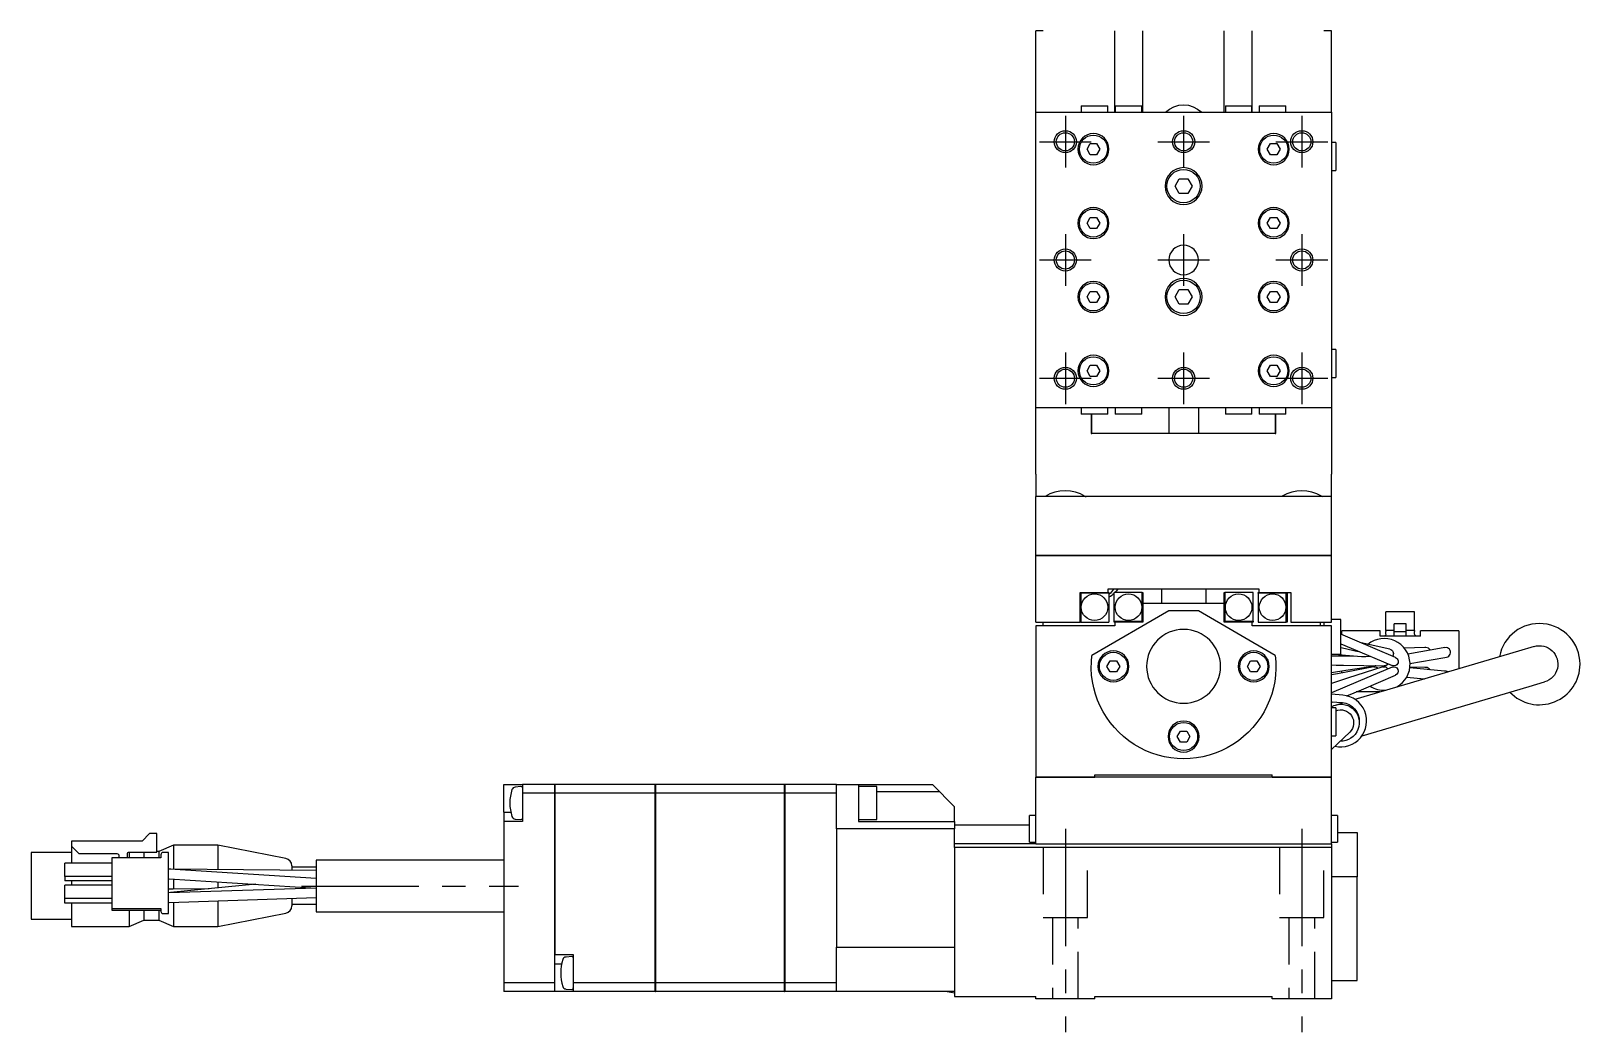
# Model space of a CAD drawing. Extents: x 0 to 847, y -8 to 672.
# Drawn here: x 202.4 to 412, y 206.6 to 342 of the extents above; entities that cross this region are included whole.
import ezdxf

# ---------------------------------------------------------------- set-up
doc = ezdxf.new("R2010")
doc.units = 0
doc.header["$LTSCALE"] = 0.5
doc.linetypes.add('CENTER', pattern=[50.8, 31.75, -6.35, 6.35, -6.35])
doc.linetypes.add('DASHED', pattern=[19.05, 12.7, -6.35])
for name, color, linetype in [('MSM_CENTER', 1, 'CENTER'), ('MSM_CONTINUOUS', 7, 'CONTINUOUS'), ('MSM_DASHED', 4, 'DASHED'), ('MSM_NARROW', 5, 'CONTINUOUS')]:
    doc.layers.add(name, color=color, linetype=linetype)

msp = doc.modelspace()

# ---------------------------------------------------------------- linework, layer by layer
at = {"layer": 'MSM_CENTER'}
for p, q in [((342.37, 330.55), (342.37, 323.55)), ((358.37, 330.55), (358.37, 323.55)), ((374.37, 330.55), (374.37, 323.55)), ((338.87, 327.05), (345.87, 327.05)), ((354.87, 327.05), (361.87, 327.05)), ((370.87, 327.05), (377.87, 327.05)), ((342.37, 314.55), (342.37, 307.55)), ((358.37, 314.55), (358.37, 307.55)), ((374.37, 314.55), (374.37, 307.55)), ((338.87, 311.05), (345.87, 311.05)), ((354.87, 311.05), (361.87, 311.05)), ((370.87, 311.05), (377.87, 311.05)), ((342.37, 298.55), (342.37, 291.55)), ((358.37, 298.55), (358.37, 291.55)), ((374.37, 298.55), (374.37, 291.55)), ((338.87, 295.05), (345.87, 295.05)), ((354.87, 295.05), (361.87, 295.05)), ((370.87, 295.05), (377.87, 295.05)), ((342.37, 234.05), (342.37, 206.56)), ((374.37, 234.05), (374.37, 206.56)), ((238.97, 226.31), (268.37, 226.31))]:
    msp.add_line(p, q, dxfattribs=at)
at = {"layer": 'MSM_CONTINUOUS'}
for p, q in [((338.37, 331.05), (338.37, 342.05)), ((339.37, 342.05), (338.37, 342.05)), ((349.07, 331.05), (349.07, 342.05)), ((352.87, 331.05), (352.87, 342.05)), ((363.87, 331.05), (363.87, 342.05)), ((367.67, 331.05), (367.67, 342.05)), ((378.37, 342.05), (377.37, 342.05)), ((378.37, 331.05), (378.37, 342.05)), ((344.52, 331.9), (348.12, 331.9)), ((344.52, 331.9), (344.52, 331.05)), ((348.12, 331.05), (348.12, 331.9)), ((349.12, 331.9), (352.72, 331.9)), ((349.12, 331.9), (349.12, 331.05)), ((352.72, 331.05), (352.72, 331.9)), ((364.02, 331.9), (367.62, 331.9)), ((364.02, 331.9), (364.02, 331.05)), ((367.62, 331.05), (367.62, 331.9)), ((368.62, 331.9), (372.22, 331.9)), ((368.62, 331.9), (368.62, 331.05)), ((372.22, 331.05), (372.22, 331.9)), ((338.37, 331.05), (378.37, 331.05)), ((338.37, 291.05), (338.37, 331.05)), ((378.37, 331.05), (378.37, 291.05)), ((345.3, 326.05), (345.73, 326.8)), ((345.73, 325.3), (345.3, 326.05)), ((345.73, 326.8), (346.6, 326.8)), ((346.6, 325.3), (345.73, 325.3)), ((346.6, 326.8), (347.03, 326.05)), ((347.03, 326.05), (346.6, 325.3)), ((369.7, 326.05), (370.13, 326.8)), ((370.13, 325.3), (369.7, 326.05)), ((370.13, 326.8), (371, 326.8)), ((371, 325.3), (370.13, 325.3)), ((371, 326.8), (371.43, 326.05)), ((371.43, 326.05), (371, 325.3)), ((378.97, 326.95), (378.37, 326.95)), ((378.97, 326.95), (378.97, 323.15)), ((378.37, 323.15), (378.97, 323.15)), ((357.21, 321.05), (357.79, 322.05)), ((357.79, 320.05), (357.21, 321.05)), ((357.79, 322.05), (358.94, 322.05)), ((358.94, 322.05), (359.52, 321.05)), ((359.52, 321.05), (358.94, 320.05)), ((358.94, 320.05), (357.79, 320.05)), ((345.3, 316.05), (345.73, 316.8)), ((345.73, 316.8), (346.6, 316.8)), ((346.6, 316.8), (347.03, 316.05)), ((369.7, 316.05), (370.13, 316.8)), ((370.13, 316.8), (371, 316.8)), ((371, 316.8), (371.43, 316.05)), ((345.73, 315.3), (345.3, 316.05)), ((346.6, 315.3), (345.73, 315.3)), ((347.03, 316.05), (346.6, 315.3)), ((370.13, 315.3), (369.7, 316.05)), ((371, 315.3), (370.13, 315.3)), ((371.43, 316.05), (371, 315.3)), ((345.3, 306.05), (345.73, 306.8)), ((345.73, 306.8), (346.6, 306.8)), ((346.6, 306.8), (347.03, 306.05)), ((357.21, 306.05), (357.79, 307.05)), ((357.79, 307.05), (358.94, 307.05)), ((358.94, 307.05), (359.52, 306.05)), ((369.7, 306.05), (370.13, 306.8)), ((370.13, 306.8), (371, 306.8)), ((371, 306.8), (371.43, 306.05)), ((345.73, 305.3), (345.3, 306.05)), ((346.6, 305.3), (345.73, 305.3)), ((347.03, 306.05), (346.6, 305.3)), ((357.79, 305.05), (357.21, 306.05)), ((358.94, 305.05), (357.79, 305.05)), ((359.52, 306.05), (358.94, 305.05)), ((370.13, 305.3), (369.7, 306.05)), ((371, 305.3), (370.13, 305.3)), ((371.43, 306.05), (371, 305.3)), ((378.97, 298.95), (378.37, 298.95)), ((378.97, 298.95), (378.97, 295.15)), ((345.3, 296.05), (345.73, 296.8)), ((345.73, 295.3), (345.3, 296.05)), ((345.73, 296.8), (346.6, 296.8)), ((346.6, 296.8), (347.03, 296.05)), ((347.03, 296.05), (346.6, 295.3)), ((369.7, 296.05), (370.13, 296.8)), ((370.13, 295.3), (369.7, 296.05)), ((370.13, 296.8), (371, 296.8)), ((371, 296.8), (371.43, 296.05)), ((371.43, 296.05), (371, 295.3)), ((346.6, 295.3), (345.73, 295.3)), ((371, 295.3), (370.13, 295.3)), ((378.37, 295.15), (378.97, 295.15)), ((378.37, 291.05), (338.37, 291.05)), ((338.37, 282.05), (338.37, 291.05)), ((344.52, 291.05), (344.52, 290.2)), ((348.12, 290.2), (344.52, 290.2)), ((345.87, 290.2), (345.87, 287.55)), ((345.95, 287.55), (345.95, 290.2)), ((348.12, 290.2), (348.12, 291.05)), ((349.12, 291.05), (349.12, 290.2)), ((352.72, 290.2), (349.12, 290.2)), ((352.72, 290.2), (352.72, 291.05)), ((356.37, 291.05), (356.37, 287.55)), ((360.37, 291.05), (360.37, 287.55)), ((364.02, 291.05), (364.02, 290.2)), ((367.62, 290.2), (364.02, 290.2)), ((367.62, 290.2), (367.62, 291.05)), ((368.62, 291.05), (368.62, 290.2)), ((372.22, 290.2), (368.62, 290.2)), ((370.78, 290.2), (370.78, 287.55)), ((370.87, 287.55), (370.87, 290.2)), ((372.22, 290.2), (372.22, 291.05)), ((378.37, 291.05), (378.37, 282.05)), ((345.87, 287.55), (345.95, 287.55)), ((356.37, 287.55), (345.95, 287.55)), ((360.37, 287.55), (356.37, 287.55)), ((370.78, 287.55), (360.37, 287.55)), ((370.78, 287.55), (370.87, 287.55)), ((338.37, 282.05), (338.37, 279.05)), ((378.37, 279.05), (378.37, 282.05)), ((338.37, 271.05), (338.37, 279.05)), ((378.37, 279.05), (338.37, 279.05)), ((339.62, 279.06), (339.54, 279.05)), ((345.07, 279.06), (345.19, 279.05)), ((371.57, 279.05), (371.54, 279.05)), ((371.7, 279.07), (371.57, 279.05)), ((377.04, 279.07), (377.19, 279.05)), ((378.37, 271.05), (378.37, 279.05)), ((338.37, 271.05), (378.37, 271.05)), ((338.37, 262.05), (338.37, 271.05)), ((378.37, 271.05), (338.37, 271.05)), ((378.37, 262.05), (378.37, 271.05)), ((348.17, 266.55), (368.57, 266.55)), ((348.17, 266.05), (348.17, 266.55)), ((355.37, 266.55), (355.37, 264.55)), ((361.37, 266.55), (361.37, 264.55)), ((368.57, 266.55), (368.57, 266.05)), ((344.37, 266.05), (348.17, 266.05)), ((344.37, 262.05), (344.37, 266.05)), ((344.37, 266.05), (344.47, 265.95)), ((344.47, 265.95), (344.47, 262.05)), ((348.27, 265.95), (344.47, 265.95)), ((348.17, 266.05), (348.27, 266.05)), ((348.27, 266.05), (348.27, 265.95)), ((348.27, 265.95), (348.27, 262.05)), ((352.77, 266.05), (348.97, 266.05)), ((348.97, 262.15), (348.97, 266.05)), ((352.77, 262.15), (352.77, 266.05)), ((352.77, 266.05), (352.87, 266.05)), ((352.87, 266.05), (352.87, 264.55)), ((352.87, 264.55), (352.87, 262.05)), ((363.87, 264.55), (352.87, 264.55)), ((363.87, 264.55), (363.87, 266.05)), ((363.87, 266.05), (363.97, 266.05)), ((363.87, 262.05), (363.87, 264.55)), ((363.97, 266.05), (363.97, 262.15)), ((367.77, 266.05), (363.97, 266.05)), ((367.77, 262.15), (367.77, 266.05)), ((368.47, 265.95), (368.47, 266.05)), ((368.47, 266.05), (368.57, 266.05)), ((372.27, 265.95), (368.47, 265.95)), ((368.47, 265.95), (368.47, 262.05)), ((368.57, 266.05), (372.87, 266.05)), ((372.27, 265.95), (372.37, 266.05)), ((372.27, 262.05), (372.27, 265.95)), ((372.37, 266.05), (372.37, 262.05)), ((372.87, 266.05), (372.87, 262.05)), ((356.37, 263.55), (345.95, 257.54)), ((348.97, 262.15), (352.77, 262.15)), ((348.97, 262.05), (348.97, 262.15)), ((352.87, 262.05), (352.77, 262.15)), ((360.37, 263.55), (356.37, 263.55)), ((370.78, 257.54), (360.37, 263.55)), ((363.97, 262.15), (363.87, 262.05)), ((363.97, 262.15), (367.77, 262.15)), ((367.77, 262.15), (367.77, 262.05)), ((379.67, 262.4), (378.37, 262.4)), ((379.67, 257.7), (379.67, 262.4)), ((385.76, 260.9), (385.76, 263.43)), ((389.62, 263.43), (385.76, 263.43)), ((389.62, 260.9), (389.62, 263.43)), ((338.37, 262.05), (344.37, 262.05)), ((338.37, 261.55), (338.37, 241.05)), ((349.07, 261.55), (338.37, 261.55)), ((339.37, 261.55), (339.37, 262.05)), ((344.47, 262.05), (344.37, 262.05)), ((344.47, 262.05), (348.27, 262.05)), ((349.07, 262.05), (348.97, 262.05)), ((349.07, 262.05), (349.07, 261.55)), ((352.87, 262.05), (349.07, 262.05)), ((367.67, 262.05), (363.87, 262.05)), ((367.77, 262.05), (367.67, 262.05)), ((367.67, 261.55), (367.67, 262.05)), ((378.37, 261.55), (367.67, 261.55)), ((368.47, 262.05), (372.27, 262.05)), ((372.37, 262.05), (372.27, 262.05)), ((372.87, 262.05), (378.37, 262.05)), ((376.87, 262.05), (376.87, 261.55)), ((377.37, 262.05), (377.37, 261.55)), ((378.37, 241.05), (378.37, 261.55)), ((381.53, 259.6), (379.67, 260.39)), ((379.77, 260.34), (379.77, 260.86)), ((384.96, 260.86), (379.77, 260.86)), ((384.96, 260.15), (384.96, 260.86)), ((390.42, 260.15), (384.96, 260.15)), ((386.86, 260.9), (385.76, 260.9)), ((385.76, 260.9), (385.76, 260.75)), ((385.76, 260.4), (385.76, 260.75)), ((388.51, 261.8), (386.86, 261.8)), ((386.86, 260.9), (386.86, 261.8)), ((386.86, 260.75), (386.86, 260.9)), ((386.86, 260.15), (386.86, 260.75)), ((388.51, 260.71), (386.86, 260.71)), ((388.51, 260.9), (388.51, 261.8)), ((389.62, 260.9), (388.51, 260.9)), ((388.51, 260.75), (388.51, 260.9)), ((388.51, 260.15), (388.51, 260.75)), ((389.62, 260.9), (389.62, 260.75)), ((389.62, 260.4), (389.62, 260.75)), ((390.42, 260.15), (390.42, 260.86)), ((395.62, 260.86), (390.42, 260.86)), ((395.62, 260.86), (395.62, 255.74)), ((379.67, 259.08), (381.06, 258.49)), ((379.7, 258.59), (380.63, 258.39)), ((380.63, 258.39), (382.02, 258.08)), ((381.06, 258.49), (386.58, 256.15)), ((387.05, 257.25), (381.53, 259.6)), ((403.71, 258.12), (381.54, 251.58)), ((386.29, 258.38), (382.39, 259.23)), ((391.04, 258.59), (388.24, 258.51)), ((393.51, 258.54), (388.73, 257.7)), ((391.16, 258.6), (391.04, 258.59)), ((393.73, 258.58), (393.51, 258.54)), ((405.82, 258.75), (403.71, 258.12)), ((348, 256.05), (348.43, 256.8)), ((348.43, 255.3), (348, 256.05)), ((348.43, 256.8), (349.3, 256.8)), ((349.3, 256.8), (349.73, 256.05)), ((349.73, 256.05), (349.3, 255.3)), ((367, 256.05), (367.43, 256.8)), ((367.43, 255.3), (367, 256.05)), ((367.43, 256.8), (368.3, 256.8)), ((368.3, 256.8), (368.73, 256.05)), ((368.73, 256.05), (368.3, 255.3)), ((378.37, 257.7), (379.67, 257.7)), ((379.03, 257.43), (378.37, 257.45)), ((378.37, 256.25), (379, 256.23)), ((378.88, 257.69), (380.27, 257.58)), ((379, 256.23), (380, 256.21)), ((380.03, 257.41), (379.03, 257.43)), ((384.1, 255.99), (379.19, 255.05)), ((379.77, 257.42), (379.77, 257.62)), ((380, 256.21), (385.5, 256.1)), ((383.78, 257.33), (380.03, 257.41)), ((380.27, 257.58), (382.98, 257.35)), ((380.34, 255.53), (384.3, 256.1)), ((385.33, 255.97), (380.57, 254.44)), ((386.58, 255.95), (381.98, 253.99)), ((393.69, 255.42), (388.99, 255.85)), ((391.04, 255.9), (389, 255.96)), ((389.01, 256.42), (393.74, 257.26)), ((391.18, 255.9), (391.04, 255.9)), ((393.74, 257.26), (393.95, 257.3)), ((349.3, 255.3), (348.43, 255.3)), ((368.3, 255.3), (367.43, 255.3)), ((378.37, 255.24), (380.34, 255.53)), ((379.19, 255.05), (378.37, 254.89)), ((380.57, 254.44), (378.37, 253.73)), ((381.98, 253.99), (378.37, 252.46)), ((379.77, 255.16), (379.77, 255.45)), ((382.45, 252.89), (387.05, 254.85)), ((388.56, 254.59), (390.97, 254.37)), ((393.9, 255.4), (393.69, 255.42)), ((394.18, 255.31), (393.9, 255.4)), ((405.12, 253.33), (407.23, 253.95)), ((378.37, 252.47), (378.46, 252.5)), ((379.94, 252.13), (378.37, 252.27)), ((378.46, 252.5), (378.5, 252.52)), ((380.47, 252.05), (382.45, 252.89)), ((384.91, 252.58), (381.72, 252.58)), ((382.52, 246.66), (405.12, 253.33)), ((378.37, 251.27), (379.85, 251.14)), ((378.37, 251.16), (378.58, 251.25)), ((378.97, 250.45), (378.37, 250.45)), ((378.93, 250.81), (379.98, 251.12)), ((378.97, 250.45), (378.97, 246.65)), ((357.5, 246.55), (357.93, 247.3)), ((357.93, 245.8), (357.5, 246.55)), ((357.93, 247.3), (358.8, 247.3)), ((358.8, 245.8), (357.93, 245.8)), ((358.8, 247.3), (359.23, 246.55)), ((359.23, 246.55), (358.8, 245.8)), ((378.37, 246.65), (378.97, 246.65)), ((378.38, 244.8), (380.85, 247.15)), ((378.37, 244.78), (378.38, 244.8)), ((346.37, 241.35), (370.37, 241.35)), ((346.37, 241.05), (346.37, 241.35)), ((370.37, 241.05), (370.37, 241.35)), ((266.37, 240.05), (268.87, 240.05)), ((266.37, 236.3), (266.37, 240.05)), ((268.66, 239.78), (267.89, 239.71)), ((273.26, 240.05), (268.87, 240.05)), ((268.87, 240.05), (268.87, 238.89)), ((273.26, 238.89), (273.26, 240.05)), ((286.87, 240.05), (273.27, 240.05)), ((273.27, 240.05), (273.27, 238.89)), ((286.87, 238.89), (286.87, 240.05)), ((286.87, 240.04), (286.88, 240.04)), ((304.37, 240.05), (286.88, 240.05)), ((286.88, 240.05), (286.88, 238.89)), ((304.37, 238.89), (304.37, 240.05)), ((304.37, 240.04), (304.38, 240.04)), ((311.37, 240.05), (304.38, 240.05)), ((304.38, 240.05), (304.38, 238.89)), ((311.37, 240.05), (314.37, 240.05)), ((311.37, 234.05), (311.37, 240.05)), ((314.37, 240.05), (314.37, 235.05)), ((314.37, 240.05), (324.37, 240.05)), ((316.87, 239.8), (314.37, 239.8)), ((316.87, 237.55), (316.87, 239.8)), ((325.37, 239.05), (316.87, 239.05)), ((325.37, 239.05), (324.37, 240.05)), ((326.37, 238.05), (325.37, 239.05)), ((338.37, 241.05), (346.37, 241.05)), ((338.37, 232.05), (338.37, 241.05)), ((346.37, 241.05), (338.37, 241.05)), ((370.37, 241.05), (346.37, 241.05)), ((370.37, 241.05), (378.37, 241.05)), ((378.37, 241.05), (370.37, 241.05)), ((378.37, 232.05), (378.37, 241.05)), ((273.26, 238.89), (268.87, 238.89)), ((268.87, 238.89), (268.87, 235.05)), ((273.26, 213.2), (273.26, 238.89)), ((286.87, 238.89), (273.27, 238.89)), ((273.27, 238.89), (273.27, 217.05)), ((286.87, 213.2), (286.87, 238.89)), ((286.87, 238.89), (286.88, 238.89)), ((304.37, 238.89), (286.88, 238.89)), ((286.88, 238.89), (286.88, 213.2)), ((304.37, 213.2), (304.37, 238.89)), ((304.37, 238.89), (304.38, 238.89)), ((311.37, 238.89), (304.38, 238.89)), ((304.38, 238.89), (304.38, 213.2)), ((316.87, 235.3), (316.87, 237.55)), ((326.37, 238.05), (327.37, 237.05)), ((327.37, 235.05), (327.37, 237.05)), ((266.37, 236.3), (267.31, 236.3)), ((266.37, 236.3), (266.37, 235.05)), ((268.87, 235.05), (266.37, 235.05)), ((266.37, 235.05), (266.37, 213.2)), ((267.89, 235.38), (268.66, 235.32)), ((314.37, 235.3), (316.87, 235.3)), ((314.37, 235.05), (327.37, 235.05)), ((327.37, 235.05), (327.37, 234.05)), ((337.52, 232.25), (337.52, 235.85)), ((338.37, 235.85), (337.52, 235.85)), ((379.22, 235.85), (378.37, 235.85)), ((379.22, 235.85), (379.22, 234.05)), ((218.42, 233.43), (217.4, 232.41)), ((219.42, 233.43), (218.42, 233.43)), ((219.42, 230.9), (219.42, 233.43)), ((327.37, 234.05), (311.37, 234.05)), ((311.37, 234.05), (311.37, 218.05)), ((337.52, 234.55), (327.37, 234.55)), ((327.37, 231.55), (327.37, 234.05)), ((379.22, 234.05), (379.22, 232.25)), ((379.22, 233.55), (381.87, 233.55)), ((381.87, 233.55), (381.87, 227.54)), ((202.37, 230.85), (202.37, 221.85)), ((207.87, 230.85), (202.37, 230.85)), ((207.86, 232.41), (207.86, 231.71)), ((217.4, 232.41), (207.86, 232.41)), ((207.86, 231.71), (208.86, 230.71)), ((207.87, 231.7), (207.87, 229.42)), ((208.86, 230.71), (213.99, 230.71)), ((215.42, 230.4), (215.42, 230.75)), ((215.57, 230.9), (219.42, 230.9)), ((215.66, 230.9), (215.66, 230.15)), ((217.66, 230.9), (217.66, 230.15)), ((219.66, 231), (219.42, 231)), ((221.66, 231.85), (219.66, 231)), ((219.66, 231), (219.66, 230.15)), ((220.97, 230.86), (220.25, 230.86)), ((220.97, 222.58), (220.97, 230.86)), ((221.66, 231.85), (221.66, 228.56)), ((227.67, 231.85), (221.66, 231.85)), ((227.67, 231.85), (227.67, 228.55)), ((236.86, 230.04), (227.67, 231.85)), ((338.37, 232.05), (327.37, 232.05)), ((327.37, 231.55), (327.37, 211.35)), ((378.37, 231.55), (327.37, 231.55)), ((337.52, 232.25), (338.37, 232.25)), ((338.37, 232.05), (378.37, 232.05)), ((378.37, 232.25), (379.22, 232.25)), ((378.37, 232.05), (378.37, 231.55)), ((378.37, 231.55), (378.37, 211.05)), ((213.32, 229.42), (206.97, 229.42)), ((206.97, 227.62), (206.97, 229.42)), ((219.95, 230.15), (213.32, 230.15)), ((213.32, 230.15), (213.32, 223.29)), ((214.27, 230.43), (214.27, 230.4)), ((214.27, 230.4), (214.27, 230.15)), ((215.42, 230.15), (215.42, 230.4)), ((219.95, 230.56), (219.95, 230.15)), ((221.17, 228.59), (220.96, 228.6)), ((221.11, 228.6), (220.97, 228.6)), ((221.3, 228.6), (221.11, 228.6)), ((240.97, 227.35), (221.17, 228.59)), ((240.97, 228.44), (221.3, 228.6)), ((237.67, 229.06), (237.67, 228.47)), ((240.97, 228.85), (237.67, 228.85)), ((240.97, 229.81), (240.97, 226.31)), ((266.37, 229.81), (240.97, 229.81)), ((213.32, 227.62), (206.97, 227.62)), ((206.97, 227.62), (206.97, 227.02)), ((213.32, 227.02), (206.97, 227.02)), ((207.87, 227.02), (207.87, 226.42)), ((220.97, 227.3), (221.09, 227.29)), ((220.97, 227.29), (221.09, 227.28)), ((221.09, 227.29), (240.95, 226.05)), ((221.09, 227.28), (221.75, 227.25)), ((232.81, 226.56), (221.25, 225.43)), ((221.66, 227.25), (221.66, 225.89)), ((227.67, 226.88), (227.67, 226.05)), ((381.87, 227.54), (378.37, 227.54)), ((381.87, 213.55), (381.87, 227.54)), ((206.97, 224.62), (206.97, 226.42)), ((213.32, 226.42), (206.97, 226.42)), ((206.97, 224.02), (206.97, 224.62)), ((213.32, 224.62), (206.97, 224.62)), ((221.63, 225.9), (220.97, 225.9)), ((221.25, 225.43), (220.97, 225.41)), ((221.04, 225.4), (220.97, 225.4)), ((240.95, 226.05), (221.04, 225.4)), ((221.08, 224.1), (240.97, 224.75)), ((226.49, 225.94), (221.63, 225.9)), ((237.67, 224.64), (237.67, 223.64)), ((240.97, 226.31), (240.97, 222.81)), ((213.32, 224.02), (206.97, 224.02)), ((207.87, 224.02), (207.87, 220.85)), ((213.32, 223.29), (219.95, 223.29)), ((213.32, 223.29), (213.32, 223.19)), ((213.32, 223.19), (213.32, 223.04)), ((213.32, 223.04), (219.95, 223.04)), ((215.66, 223.04), (215.66, 220.85)), ((217.66, 223.04), (217.66, 221.7)), ((219.66, 223.04), (219.66, 221.7)), ((219.95, 223.29), (219.95, 222.88)), ((220.25, 222.58), (220.97, 222.58)), ((220.97, 224.1), (221.08, 224.1)), ((221.66, 224.12), (221.66, 220.85)), ((227.67, 224.32), (227.67, 220.85)), ((227.67, 220.85), (236.86, 222.66)), ((237.67, 223.85), (240.97, 223.85)), ((240.97, 222.81), (266.37, 222.81)), ((202.37, 221.85), (207.87, 221.85)), ((207.87, 220.85), (215.66, 220.85)), ((215.66, 220.85), (217.66, 221.7)), ((217.66, 221.7), (219.66, 221.7)), ((219.66, 221.7), (221.66, 220.85)), ((221.66, 220.85), (227.67, 220.85)), ((311.37, 218.05), (327.37, 218.05)), ((311.37, 212.05), (311.37, 218.05)), ((273.27, 217.05), (275.77, 217.05)), ((275.55, 216.78), (274.78, 216.71)), ((275.77, 217.05), (275.77, 213.2)), ((273.27, 215.8), (274.2, 215.8)), ((273.27, 212.05), (273.27, 215.8)), ((273.26, 213.2), (266.37, 213.2)), ((266.37, 213.2), (266.37, 212.05)), ((273.26, 212.05), (266.37, 212.05)), ((273.26, 212.05), (273.26, 213.2)), ((275.77, 212.05), (273.27, 212.05)), ((274.78, 212.38), (275.55, 212.32)), ((286.87, 213.2), (275.77, 213.2)), ((275.77, 213.2), (275.77, 212.05)), ((286.87, 212.05), (275.77, 212.05)), ((286.87, 213.21), (286.88, 213.21)), ((286.87, 212.05), (286.87, 213.2)), ((286.87, 212.06), (286.88, 212.06)), ((304.37, 213.2), (286.88, 213.2)), ((286.88, 213.2), (286.88, 212.05)), ((304.37, 212.05), (286.88, 212.05)), ((304.37, 213.21), (304.38, 213.21)), ((304.37, 212.05), (304.37, 213.2)), ((304.37, 212.06), (304.38, 212.06)), ((311.37, 213.2), (304.38, 213.2)), ((304.38, 213.2), (304.38, 212.05)), ((311.37, 212.05), (304.38, 212.05)), ((327.37, 212.05), (311.37, 212.05)), ((326.38, 212.05), (327.37, 211.84)), ((378.37, 213.55), (381.87, 213.55)), ((327.37, 211.35), (338.37, 211.35)), ((338.37, 211.05), (338.37, 211.35)), ((346.37, 211.05), (338.37, 211.05)), ((346.37, 211.35), (370.37, 211.35)), ((346.37, 211.05), (346.37, 211.35)), ((370.37, 211.05), (370.37, 211.35)), ((378.37, 211.05), (370.37, 211.05))]:
    msp.add_line(p, q, dxfattribs=at)
for centre, radius in [((342.37, 327.05), 1.23), ((346.17, 326.05), 1.9), ((358.37, 327.05), 1.23), ((370.57, 326.05), 1.9), ((374.37, 327.05), 1.23), ((358.37, 321.05), 2.25), ((346.17, 316.05), 1.9), ((370.57, 316.05), 1.9), ((342.37, 311.05), 1.23), ((374.37, 311.05), 1.23), ((358.37, 306.05), 2.25), ((346.17, 306.05), 1.9), ((370.57, 306.05), 1.9), ((346.17, 296.05), 1.9), ((370.57, 296.05), 1.9), ((342.37, 295.05), 1.23), ((358.37, 295.05), 1.23), ((374.37, 295.05), 1.23), ((346.32, 264.05), 1.8), ((350.92, 264.05), 1.8), ((365.82, 264.05), 1.8), ((370.42, 264.05), 1.8), ((348.87, 256.05), 1.9), ((367.87, 256.05), 1.9), ((358.37, 246.55), 1.9)]:
    msp.add_circle(centre, radius, dxfattribs=at)
at = {"layer": 'MSM_CONTINUOUS', "extrusion": (0, 0, -1)}
for centre, radius in [((-346.17, 326.05), 2.1), ((-370.57, 326.05), 2.1), ((-358.37, 321.05), 2.5), ((-346.17, 316.05), 2.1), ((-370.57, 316.05), 2.1), ((-358.37, 311.05), 2), ((-358.37, 306.05), 2.5), ((-346.17, 306.05), 2.1), ((-370.57, 306.05), 2.1), ((-346.17, 296.05), 2.1), ((-370.57, 296.05), 2.1), ((-358.37, 256.05), 5), ((-348.87, 256.05), 2.1), ((-367.87, 256.05), 2.1), ((-358.37, 246.55), 2.1)]:
    msp.add_circle(centre, radius, dxfattribs=at)
for centre, radius, start, end in [((-358.37, 328.55), 3.5, 45.5847, 134.4153), ((-346.87, 267.55), 2.25, 206.3878, 231.5214), ((-346.87, 268.05), 3, 210, 221.8103), ((-346.87, 268.05), 3, 225.573, 242.1819), ((-385.51, 260.4), 0.25, 180, 270), ((-389.87, 260.4), 0.25, 270, 0), ((-386.17, 257.79), 0.6, 102.2783, 204.5566), ((-406.53, 256.35), 2.5, 73.5619, 253.5619), ((-358.37, 256.05), 12.5, 173.1577, 6.8423), ((-384.22, 255.4), 0.6, 79.1542, 142.4513), ((-384.22, 256.7), 0.6, 253.9147, 261.7575), ((-385.52, 255.4), 0.6, 72.212, 148.1917), ((-385.52, 256.7), 0.6, 211.8083, 271.1935), ((-386.82, 256.7), 0.6, 226.0327, 293.0164), ((-386.82, 255.4), 0.6, 66.9836, 246.9836), ((-386.17, 257.79), 0.6, 204.5566, 218.0277), ((-386.82, 256.7), 0.6, 113.0164, 226.0327), ((-379.64, 248.42), 2.5, 59.4613, 271.8387), ((-379.64, 248.42), 1.75, 67.4785, 226.2657), ((-379.64, 248.65), 2.5, 95, 182.6555), ((-213.99, 230.43), 0.28, 90, 180), ((-215.57, 230.75), 0.15, 0, 90)]:
    msp.add_arc(centre, radius, start, end, dxfattribs=at)
at = {"layer": 'MSM_CONTINUOUS'}
for centre, radius, start, end in [((342.35, 274.51), 5.3, 59.1935, 120.9672), ((374.37, 274.63), 5.18, 58.9514, 120.9951), ((406.53, 256.35), 5.5, 0, 169.4024), ((385.52, 256.31), 3.5, 299.294, 129.1138), ((391.18, 257.94), 0.655, 26.0209, 91.9795), ((393.85, 257.94), 0.65, 279.2209, 100.7751), ((385.52, 256.31), 3.5, 161.6505, 162.5017), ((391.17, 255.24), 0.657, 33.1583, 88.3025), ((406.53, 256.35), 5.5, 223.4738, 0), ((385.52, 256.31), 3.5, 188.8136, 191.7675), ((379.64, 248.65), 3.5, 256.9522, 85), ((385.52, 256.31), 3.5, 236.9255, 273.5822), ((273.18, 237.55), 6, 162.3708, 197.6292), ((267.93, 239.21), 0.5, 95, 162.3708), ((268.68, 239.58), 0.2, 18.1949, 95), ((267.93, 235.88), 0.5, 197.6292, 265), ((268.68, 235.52), 0.2, 265, 341.8051), ((220.25, 230.56), 0.3, 90, 180), ((236.67, 229.06), 1, 0, 78.8813), ((220.25, 222.88), 0.3, 180, 270), ((236.67, 223.64), 1, 281.1187, 360), ((280.07, 214.55), 6, 162.3708, 197.6292), ((274.82, 216.21), 0.5, 95, 162.3708), ((275.57, 216.58), 0.2, 0, 95), ((274.82, 212.88), 0.5, 197.6292, 265), ((275.57, 212.52), 0.2, 265, 360)]:
    msp.add_arc(centre, radius, start, end, dxfattribs=at)
at = {"layer": 'MSM_DASHED'}
for p, q in [((339.37, 231.55), (339.37, 222.05)), ((345.37, 222.05), (345.37, 231.55)), ((371.37, 231.55), (371.37, 222.05)), ((377.37, 222.05), (377.37, 231.55)), ((339.37, 222.05), (345.37, 222.05)), ((340.62, 222.05), (340.62, 211.05)), ((344.12, 211.05), (344.12, 222.05)), ((371.37, 222.05), (377.37, 222.05)), ((372.62, 222.05), (372.62, 211.05)), ((376.12, 211.05), (376.12, 222.05))]:
    msp.add_line(p, q, dxfattribs=at)
at = {"layer": 'MSM_NARROW'}
for centre in [(342.37, 327.05), (358.37, 327.05), (374.37, 327.05), (342.37, 311.05), (374.37, 311.05), (342.37, 295.05), (358.37, 295.05), (374.37, 295.05)]:
    msp.add_circle(centre, 1.5, dxfattribs=at)

doc.saveas('drawing.dxf')
